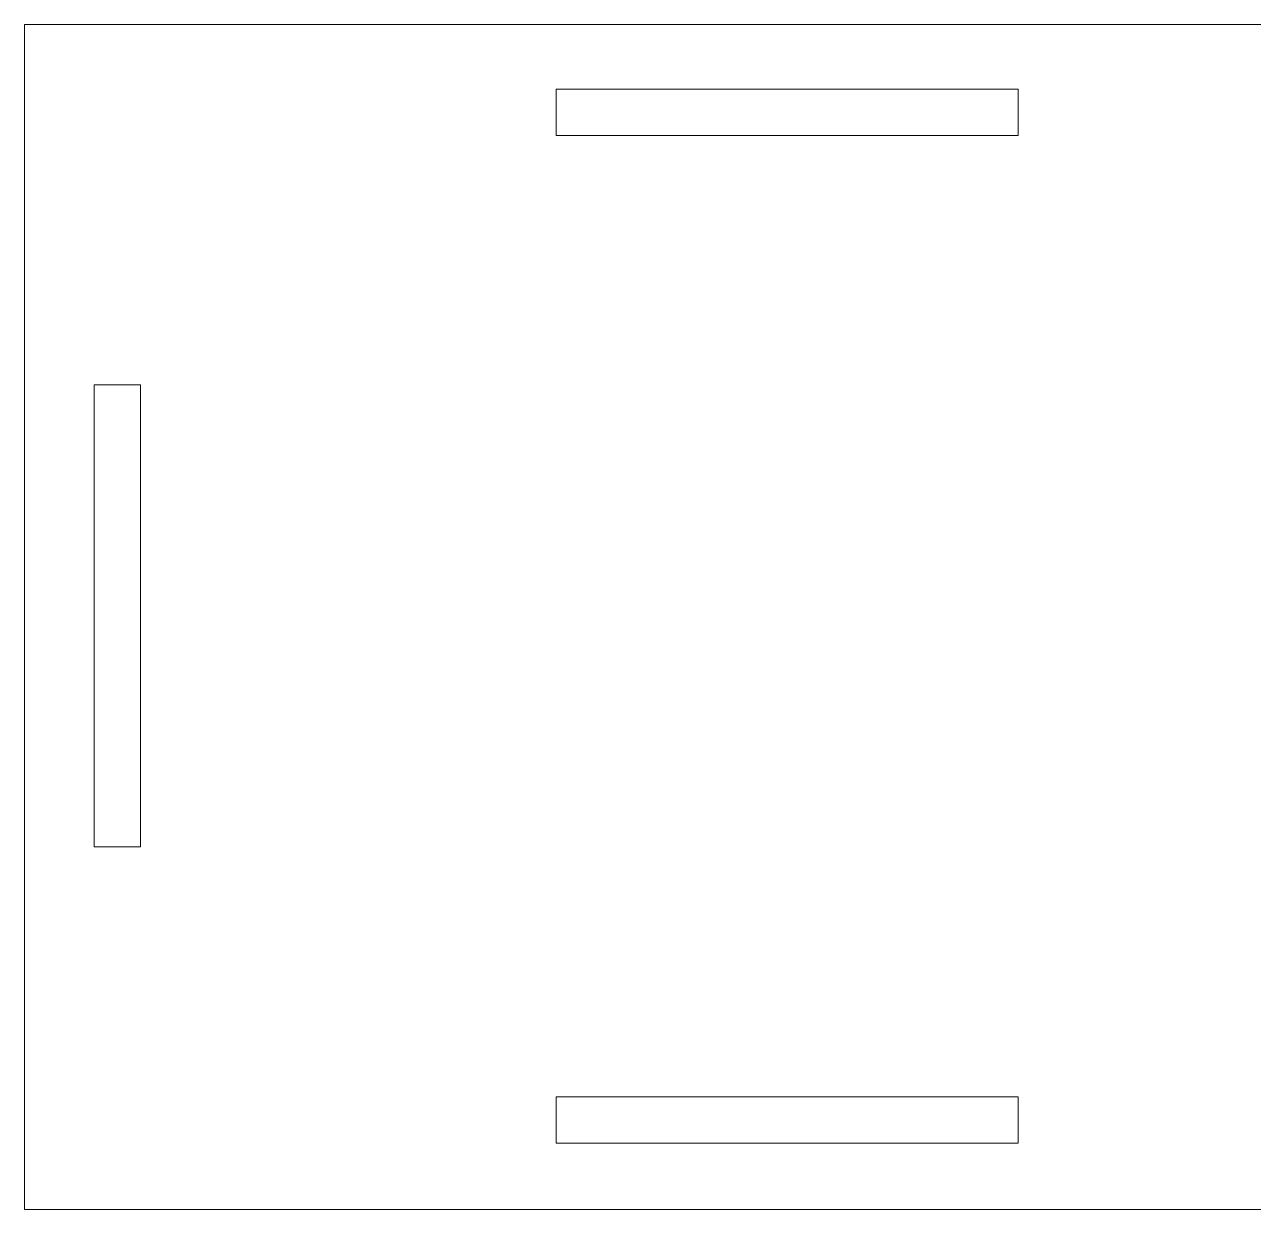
# Model space of a CAD drawing. Header units: centimetres. Extents: x -35.5 to 35.5, y -17.9 to 17.9.
# Drawn here: x -31.46 to -15.37, y -0.63 to 14.88 of the extents above; entities that cross this region are included whole.
import ezdxf

# ---------------------------------------------------------------- set-up
doc = ezdxf.new("R2010")
doc.units = ezdxf.units.CM
doc.header["$MEASUREMENT"] = 0
doc.layers.add('layer 1', color=7, linetype='Continuous')

msp = doc.modelspace()

# ---------------------------------------------------------------- linework, layer by layer
at = {"layer": 'layer 1', "color": 250, "lineweight": 9}
for points in [[(-31.45966, 14.87899), (-31.45966, 14.87899), (-11.2916, 14.87899), (-11.2916, 14.87899), (-11.2916, 14.87899), (-11.2916, 14.87899), (-11.2916, -0.63027), (-11.2916, -0.63027), (-11.2916, -0.63027), (-11.2916, -0.63027), (-31.45966, -0.63027), (-31.45966, -0.63027), (-31.45966, -0.63027), (-31.45966, -0.63027), (-31.45966, 14.87899), (-31.45966, 14.87899)], [(-24.50168, 14.03194), (-24.50168, 14.03194), (-18.45126, 14.03194), (-18.45126, 14.03194), (-18.45126, 14.03194), (-18.45126, 14.03194), (-18.45126, 13.42689), (-18.45126, 13.42689), (-18.45126, 13.42689), (-18.45126, 13.42689), (-24.50168, 13.42689), (-24.50168, 13.42689), (-24.50168, 13.42689), (-24.50168, 13.42689), (-24.50168, 14.03194), (-24.50168, 14.03194)], [(-30.54706, 4.11429), (-30.54706, 4.11429), (-30.54706, 10.16469), (-30.54706, 10.16469), (-30.54706, 10.16469), (-30.54706, 10.16469), (-29.94201, 10.16469), (-29.94201, 10.16469), (-29.94201, 10.16469), (-29.94201, 10.16469), (-29.94201, 4.11429), (-29.94201, 4.11429), (-29.94201, 4.11429), (-29.94201, 4.11429), (-30.54706, 4.11429), (-30.54706, 4.11429)], [(-24.50168, 0.842), (-24.50168, 0.842), (-18.45126, 0.842), (-18.45126, 0.842), (-18.45126, 0.842), (-18.45126, 0.842), (-18.45126, 0.23695), (-18.45126, 0.23695), (-18.45126, 0.23695), (-18.45126, 0.23695), (-24.50168, 0.23695), (-24.50168, 0.23695), (-24.50168, 0.23695), (-24.50168, 0.23695), (-24.50168, 0.842), (-24.50168, 0.842)]]:
    msp.add_open_spline(points, degree=3, knots=[0, 0, 0, 0, 0.2, 0.2, 0.2, 0.2, 0.4, 0.4, 0.4, 0.4, 0.6, 0.6, 0.6, 0.6, 1, 1, 1, 1], dxfattribs=at)

doc.saveas('drawing.dxf')
